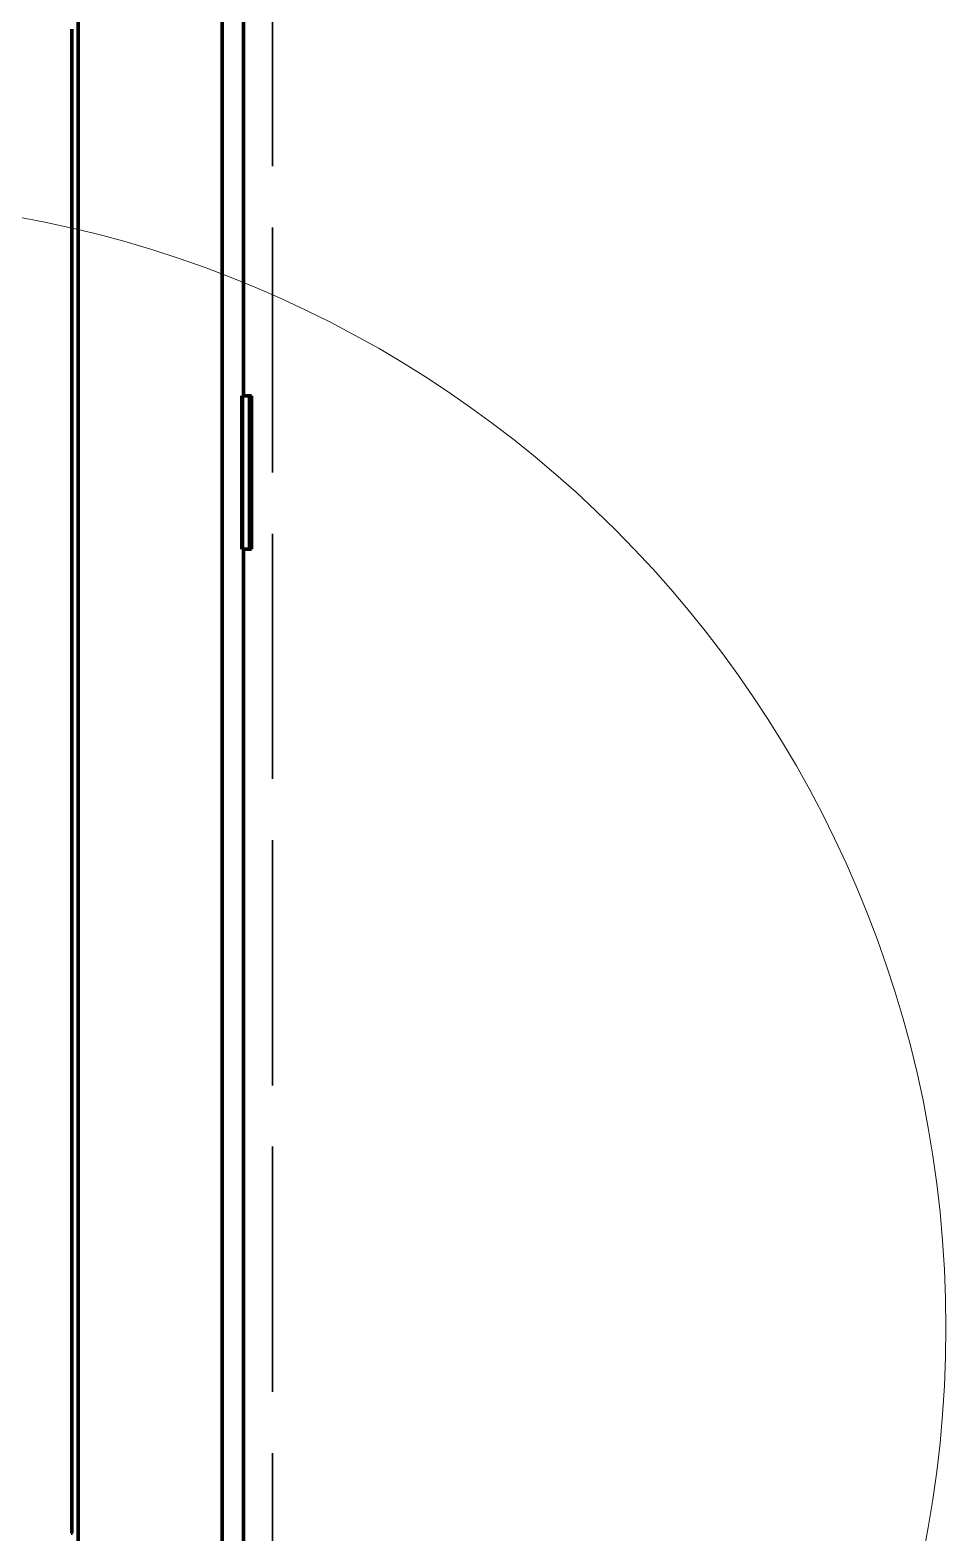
# Model space of a CAD drawing. Header units: millimetres. Extents: x 0 to 2382, y 0 to 420.
# Drawn here: x 266.43 to 281.37, y 242.2 to 266.72 of the extents above; entities that cross this region are included whole.
import ezdxf

# ---------------------------------------------------------------- set-up
doc = ezdxf.new("R2010")
doc.units = ezdxf.units.MM
doc.linetypes.add('IRAM-E-TRAZOS', pattern=[5, 4, -1])
for name, color, linetype, lineweight in [('01-VISIBLE', 7, 'CONTINUOUS', 70), ('02-OCULTA', 4, 'IRAM-E-TRAZOS', 35), ('08-FINA', 5, 'CONTINUOUS', 18)]:
    doc.layers.add(name, color=color, linetype=linetype, lineweight=lineweight)

msp = doc.modelspace()

# ---------------------------------------------------------------- linework, layer by layer
at = {"layer": '01-VISIBLE'}
for p, q in [((269.912, 260.75), (269.912, 289.5)), ((267.212, 267.996), (267.212, 266.303)), ((269.562, 267.996), (269.562, 266.303)), ((269.882, 258.25), (269.882, 260.75)), ((270.012, 258.25), (270.012, 260.75)), ((270.042, 260.75), (270.012, 260.75)), ((270.042, 258.25), (270.042, 260.75)), ((267.212, 260.697), (267.212, 259.004)), ((269.562, 260.697), (269.562, 259.004)), ((267.112, 259.715), (267.112, 259.658)), ((269.912, 237.5), (269.912, 258.25)), ((270.042, 258.25), (270.012, 258.25)), ((267.212, 255.119), (267.212, 246.081)), ((269.562, 255.119), (269.562, 246.081)), ((267.112, 254.497), (267.112, 246.703)), ((267.212, 242.196), (267.212, 238.575)), ((269.562, 242.196), (269.562, 238.575))]:
    msp.add_line(p, q, dxfattribs=at)
for points in [[(267.112, 266.733), (267.112, 266.683), (267.112, 266.633), (267.112, 266.583), (267.112, 266.533), (267.112, 266.483), (267.112, 266.432), (267.112, 266.382), (267.112, 266.332), (267.112, 266.282), (267.112, 266.232), (267.112, 266.182), (267.112, 266.132), (267.112, 266.082), (267.112, 266.031), (267.112, 265.981), (267.112, 265.931), (267.112, 265.881), (267.112, 265.831), (267.112, 265.781), (267.112, 265.731), (267.112, 265.681), (267.112, 265.63), (267.112, 265.58), (267.112, 265.53), (267.112, 265.48), (267.112, 265.43), (267.112, 265.38), (267.112, 265.33), (267.112, 265.28), (267.112, 265.229), (267.112, 265.179), (267.112, 265.129), (267.112, 265.079), (267.112, 265.029), (267.112, 264.979), (267.112, 264.929), (267.112, 264.879), (267.112, 264.828), (267.112, 264.778), (267.112, 264.728), (267.112, 264.678), (267.112, 264.628), (267.112, 264.578), (267.112, 264.528), (267.112, 264.477), (267.112, 264.427), (267.112, 264.377), (267.112, 264.327), (267.112, 264.277), (267.112, 264.227), (267.112, 264.177), (267.112, 264.127), (267.112, 264.076), (267.112, 264.026), (267.112, 263.976), (267.112, 263.926), (267.112, 263.876), (267.112, 263.826), (267.112, 263.776), (267.112, 263.726), (267.112, 263.675), (267.112, 263.625), (267.112, 263.575), (267.112, 263.525), (267.112, 263.475), (267.112, 263.425), (267.112, 263.375), (267.112, 263.325), (267.112, 263.274), (267.112, 263.224), (267.112, 263.174), (267.112, 263.124), (267.112, 263.074), (267.112, 263.024), (267.112, 262.974), (267.112, 262.924), (267.112, 262.873), (267.112, 262.823), (267.112, 262.773), (267.112, 262.723), (267.112, 262.673), (267.112, 262.623), (267.112, 262.573), (267.112, 262.523), (267.112, 262.472), (267.112, 262.422), (267.112, 262.372), (267.112, 262.322), (267.112, 262.272), (267.112, 262.222), (267.112, 262.172), (267.112, 262.121), (267.112, 262.071), (267.112, 262.021), (267.112, 261.971), (267.112, 261.921), (267.112, 261.871), (267.112, 261.821), (267.112, 261.771), (267.112, 261.72), (267.112, 261.67), (267.112, 261.62), (267.112, 261.57), (267.112, 261.52), (267.112, 261.47), (267.112, 261.42), (267.112, 261.37), (267.112, 261.319), (267.112, 261.269), (267.112, 261.219), (267.112, 261.169), (267.112, 261.119), (267.112, 261.069), (267.112, 261.019), (267.112, 260.969), (267.112, 260.918), (267.112, 260.868), (267.112, 260.818), (267.112, 260.768), (267.112, 260.718), (267.112, 260.668), (267.112, 260.618), (267.112, 260.568), (267.112, 260.517), (267.112, 260.467), (267.112, 260.417), (267.112, 260.367), (267.112, 260.317), (267.112, 260.267), (267.112, 260.217), (267.112, 260.166), (267.112, 260.116), (267.112, 260.066), (267.112, 260.016), (267.112, 259.966), (267.112, 259.916), (267.112, 259.866), (267.112, 259.816), (267.112, 259.765), (267.112, 259.715)], [(267.212, 260.697), (267.212, 260.747), (267.212, 260.798), (267.212, 260.848), (267.212, 260.899), (267.212, 260.949), (267.212, 260.999), (267.212, 261.05), (267.212, 261.1), (267.212, 261.151), (267.212, 261.201), (267.212, 261.251), (267.212, 261.302), (267.212, 261.352), (267.212, 261.403), (267.212, 261.453), (267.212, 261.503), (267.212, 261.554), (267.212, 261.604), (267.212, 261.655), (267.212, 261.705), (267.212, 261.755), (267.212, 261.806), (267.212, 261.856), (267.212, 261.907), (267.212, 261.957), (267.212, 262.007), (267.212, 262.058), (267.212, 262.108), (267.212, 262.159), (267.212, 262.209), (267.212, 262.259), (267.212, 262.31), (267.212, 262.36), (267.212, 262.411), (267.212, 262.461), (267.212, 262.511), (267.212, 262.562), (267.212, 262.612), (267.212, 262.663), (267.212, 262.713), (267.212, 262.763), (267.212, 262.814), (267.212, 262.864), (267.212, 262.915), (267.212, 262.965), (267.212, 263.015), (267.212, 263.066), (267.212, 263.116), (267.212, 263.167), (267.212, 263.217), (267.212, 263.267), (267.212, 263.318), (267.212, 263.368), (267.212, 263.419), (267.212, 263.469), (267.212, 263.519), (267.212, 263.57), (267.212, 263.62), (267.212, 263.671), (267.212, 263.721), (267.212, 263.771), (267.212, 263.822), (267.212, 263.872), (267.212, 263.923), (267.212, 263.973), (267.212, 264.023), (267.212, 264.074), (267.212, 264.124), (267.212, 264.174), (267.212, 264.225), (267.212, 264.275), (267.212, 264.326), (267.212, 264.376), (267.212, 264.426), (267.212, 264.477), (267.212, 264.527), (267.212, 264.578), (267.212, 264.628), (267.212, 264.678), (267.212, 264.729), (267.212, 264.779), (267.212, 264.83), (267.212, 264.88), (267.212, 264.93), (267.212, 264.981), (267.212, 265.031), (267.212, 265.082), (267.212, 265.132), (267.212, 265.182), (267.212, 265.233), (267.212, 265.283), (267.212, 265.334), (267.212, 265.384), (267.212, 265.434), (267.212, 265.485), (267.212, 265.535), (267.212, 265.586), (267.212, 265.636), (267.212, 265.686), (267.212, 265.737), (267.212, 265.787), (267.212, 265.838), (267.212, 265.888), (267.212, 265.938), (267.212, 265.989), (267.212, 266.039), (267.212, 266.09), (267.212, 266.14), (267.212, 266.19), (267.212, 266.241), (267.212, 266.291), (267.212, 266.342), (267.212, 266.392), (267.212, 266.442)], [(267.212, 266.303), (267.212, 266.253), (267.212, 266.203), (267.212, 266.153), (267.212, 266.103), (267.212, 266.053), (267.212, 266.003), (267.212, 265.953), (267.212, 265.903), (267.212, 265.853), (267.212, 265.803), (267.212, 265.752), (267.212, 265.702), (267.212, 265.652), (267.212, 265.602), (267.212, 265.552), (267.212, 265.502), (267.212, 265.452), (267.212, 265.402), (267.212, 265.352), (267.212, 265.302), (267.212, 265.252), (267.212, 265.202), (267.212, 265.152), (267.212, 265.102), (267.212, 265.052), (267.212, 265.002), (267.212, 264.952), (267.212, 264.902), (267.212, 264.851), (267.212, 264.801), (267.212, 264.751), (267.212, 264.701), (267.212, 264.651), (267.212, 264.601), (267.212, 264.551), (267.212, 264.501), (267.212, 264.451), (267.212, 264.401), (267.212, 264.351), (267.212, 264.301), (267.212, 264.251), (267.212, 264.201), (267.212, 264.151), (267.212, 264.101), (267.212, 264.051), (267.212, 264.001), (267.212, 263.95), (267.212, 263.9), (267.212, 263.85), (267.212, 263.8), (267.212, 263.75), (267.212, 263.7), (267.212, 263.65), (267.212, 263.6), (267.212, 263.55), (267.212, 263.5), (267.212, 263.45), (267.212, 263.4), (267.212, 263.35), (267.212, 263.3), (267.212, 263.25), (267.212, 263.2), (267.212, 263.15), (267.212, 263.1), (267.212, 263.05), (267.212, 262.999), (267.212, 262.949), (267.212, 262.899), (267.212, 262.849), (267.212, 262.799), (267.212, 262.749), (267.212, 262.699), (267.212, 262.649), (267.212, 262.599), (267.212, 262.549), (267.212, 262.499), (267.212, 262.449), (267.212, 262.399), (267.212, 262.349), (267.212, 262.299), (267.212, 262.249), (267.212, 262.199), (267.212, 262.149), (267.212, 262.098), (267.212, 262.048), (267.212, 261.998), (267.212, 261.948), (267.212, 261.898), (267.212, 261.848), (267.212, 261.798), (267.212, 261.748), (267.212, 261.698), (267.212, 261.648), (267.212, 261.598), (267.212, 261.548), (267.212, 261.498), (267.212, 261.448), (267.212, 261.398), (267.212, 261.348), (267.212, 261.298), (267.212, 261.248), (267.212, 261.197), (267.212, 261.147), (267.212, 261.097), (267.212, 261.047), (267.212, 260.997), (267.212, 260.947), (267.212, 260.897), (267.212, 260.847), (267.212, 260.797), (267.212, 260.747), (267.212, 260.697)], [(269.562, 266.303), (269.562, 266.253), (269.562, 266.203), (269.562, 266.153), (269.562, 266.103), (269.562, 266.053), (269.562, 266.003), (269.562, 265.953), (269.562, 265.903), (269.562, 265.853), (269.562, 265.803), (269.562, 265.752), (269.562, 265.702), (269.562, 265.652), (269.562, 265.602), (269.562, 265.552), (269.562, 265.502), (269.562, 265.452), (269.562, 265.402), (269.562, 265.352), (269.562, 265.302), (269.562, 265.252), (269.562, 265.202), (269.562, 265.152), (269.562, 265.102), (269.562, 265.052), (269.562, 265.002), (269.562, 264.952), (269.562, 264.902), (269.562, 264.851), (269.562, 264.801), (269.562, 264.751), (269.562, 264.701), (269.562, 264.651), (269.562, 264.601), (269.562, 264.551), (269.562, 264.501), (269.562, 264.451), (269.562, 264.401), (269.562, 264.351), (269.562, 264.301), (269.562, 264.251), (269.562, 264.201), (269.562, 264.151), (269.562, 264.101), (269.562, 264.051), (269.562, 264.001), (269.562, 263.95), (269.562, 263.9), (269.562, 263.85), (269.562, 263.8), (269.562, 263.75), (269.562, 263.7), (269.562, 263.65), (269.562, 263.6), (269.562, 263.55), (269.562, 263.5), (269.562, 263.45), (269.562, 263.4), (269.562, 263.35), (269.562, 263.3), (269.562, 263.25), (269.562, 263.2), (269.562, 263.15), (269.562, 263.1), (269.562, 263.05), (269.562, 262.999), (269.562, 262.949), (269.562, 262.899), (269.562, 262.849), (269.562, 262.799), (269.562, 262.749), (269.562, 262.699), (269.562, 262.649), (269.562, 262.599), (269.562, 262.549), (269.562, 262.499), (269.562, 262.449), (269.562, 262.399), (269.562, 262.349), (269.562, 262.299), (269.562, 262.249), (269.562, 262.199), (269.562, 262.149), (269.562, 262.098), (269.562, 262.048), (269.562, 261.998), (269.562, 261.948), (269.562, 261.898), (269.562, 261.848), (269.562, 261.798), (269.562, 261.748), (269.562, 261.698), (269.562, 261.648), (269.562, 261.598), (269.562, 261.548), (269.562, 261.498), (269.562, 261.448), (269.562, 261.398), (269.562, 261.348), (269.562, 261.298), (269.562, 261.248), (269.562, 261.197), (269.562, 261.147), (269.562, 261.097), (269.562, 261.047), (269.562, 260.997), (269.562, 260.947), (269.562, 260.897), (269.562, 260.847), (269.562, 260.797), (269.562, 260.747), (269.562, 260.697)], [(269.562, 260.558), (269.562, 260.608), (269.562, 260.658), (269.562, 260.709), (269.562, 260.759), (269.562, 260.81), (269.562, 260.86), (269.562, 260.91), (269.562, 260.961), (269.562, 261.011), (269.562, 261.062), (269.562, 261.112), (269.562, 261.162), (269.562, 261.213), (269.562, 261.263), (269.562, 261.314), (269.562, 261.364), (269.562, 261.414), (269.562, 261.465), (269.562, 261.515), (269.562, 261.566), (269.562, 261.616), (269.562, 261.666), (269.562, 261.717), (269.562, 261.767), (269.562, 261.818), (269.562, 261.868), (269.562, 261.918), (269.562, 261.969), (269.562, 262.019), (269.562, 262.07), (269.562, 262.12), (269.562, 262.17), (269.562, 262.221), (269.562, 262.271), (269.562, 262.322), (269.562, 262.372), (269.562, 262.422), (269.562, 262.473), (269.562, 262.523), (269.562, 262.574), (269.562, 262.624), (269.562, 262.674), (269.562, 262.725), (269.562, 262.775), (269.562, 262.826), (269.562, 262.876), (269.562, 262.926), (269.562, 262.977), (269.562, 263.027), (269.562, 263.077), (269.562, 263.128), (269.562, 263.178), (269.562, 263.229), (269.562, 263.279), (269.562, 263.329), (269.562, 263.38), (269.562, 263.43), (269.562, 263.481), (269.562, 263.531), (269.562, 263.581), (269.562, 263.632), (269.562, 263.682), (269.562, 263.733), (269.562, 263.783), (269.562, 263.833), (269.562, 263.884), (269.562, 263.934), (269.562, 263.985), (269.562, 264.035), (269.562, 264.085), (269.562, 264.136), (269.562, 264.186), (269.562, 264.237), (269.562, 264.287), (269.562, 264.337), (269.562, 264.388), (269.562, 264.438), (269.562, 264.489), (269.562, 264.539), (269.562, 264.589), (269.562, 264.64), (269.562, 264.69), (269.562, 264.741), (269.562, 264.791), (269.562, 264.841), (269.562, 264.892), (269.562, 264.942), (269.562, 264.993), (269.562, 265.043), (269.562, 265.093), (269.562, 265.144), (269.562, 265.194), (269.562, 265.245), (269.562, 265.295), (269.562, 265.345), (269.562, 265.396), (269.562, 265.446), (269.562, 265.497), (269.562, 265.547), (269.562, 265.597), (269.562, 265.648), (269.562, 265.698), (269.562, 265.749), (269.562, 265.799), (269.562, 265.849), (269.562, 265.9), (269.562, 265.95), (269.562, 266.001), (269.562, 266.051), (269.562, 266.101), (269.562, 266.152), (269.562, 266.202), (269.562, 266.253), (269.562, 266.303)], [(269.882, 260.75), (269.904, 260.75), (269.926, 260.75), (269.947, 260.75), (269.969, 260.75), (269.991, 260.75), (270.012, 260.75)], [(267.112, 259.658), (267.112, 259.608), (267.112, 259.558), (267.112, 259.507), (267.112, 259.457), (267.112, 259.407), (267.112, 259.357), (267.112, 259.307), (267.112, 259.257), (267.112, 259.207), (267.112, 259.157), (267.112, 259.107), (267.112, 259.057), (267.112, 259.006), (267.112, 258.956), (267.112, 258.906), (267.112, 258.856), (267.112, 258.806), (267.112, 258.756), (267.112, 258.706), (267.112, 258.656), (267.112, 258.606), (267.112, 258.555), (267.112, 258.505), (267.112, 258.455), (267.112, 258.405), (267.112, 258.355), (267.112, 258.305), (267.112, 258.255), (267.112, 258.205), (267.112, 258.155), (267.112, 258.104), (267.112, 258.054), (267.112, 258.004), (267.112, 257.954), (267.112, 257.904), (267.112, 257.854), (267.112, 257.804), (267.112, 257.754), (267.112, 257.704), (267.112, 257.654), (267.112, 257.603), (267.112, 257.553), (267.112, 257.503), (267.112, 257.453), (267.112, 257.403), (267.112, 257.353), (267.112, 257.303), (267.112, 257.253), (267.112, 257.203), (267.112, 257.152), (267.112, 257.102), (267.112, 257.052), (267.112, 257.002), (267.112, 256.952), (267.112, 256.902), (267.112, 256.852), (267.112, 256.802), (267.112, 256.752), (267.112, 256.701), (267.112, 256.651), (267.112, 256.601), (267.112, 256.551), (267.112, 256.501), (267.112, 256.451), (267.112, 256.401), (267.112, 256.351), (267.112, 256.301), (267.112, 256.251), (267.112, 256.2), (267.112, 256.15), (267.112, 256.1), (267.112, 256.05), (267.112, 256), (267.112, 255.95), (267.112, 255.9), (267.112, 255.85), (267.112, 255.8), (267.112, 255.749), (267.112, 255.699), (267.112, 255.649), (267.112, 255.599), (267.112, 255.549), (267.112, 255.499), (267.112, 255.449), (267.112, 255.399), (267.112, 255.349), (267.112, 255.299), (267.112, 255.248), (267.112, 255.198), (267.112, 255.148), (267.112, 255.098), (267.112, 255.048), (267.112, 254.998), (267.112, 254.948), (267.112, 254.898), (267.112, 254.848), (267.112, 254.797), (267.112, 254.747), (267.112, 254.697), (267.112, 254.647), (267.112, 254.597), (267.112, 254.547), (267.112, 254.497)], [(267.212, 255.119), (267.212, 255.169), (267.212, 255.219), (267.212, 255.27), (267.212, 255.32), (267.212, 255.371), (267.212, 255.421), (267.212, 255.471), (267.212, 255.522), (267.212, 255.572), (267.212, 255.622), (267.212, 255.673), (267.212, 255.723), (267.212, 255.774), (267.212, 255.824), (267.212, 255.874), (267.212, 255.925), (267.212, 255.975), (267.212, 256.025), (267.212, 256.076), (267.212, 256.126), (267.212, 256.177), (267.212, 256.227), (267.212, 256.277), (267.212, 256.328), (267.212, 256.378), (267.212, 256.428), (267.212, 256.479), (267.212, 256.529), (267.212, 256.58), (267.212, 256.63), (267.212, 256.68), (267.212, 256.731), (267.212, 256.781), (267.212, 256.831), (267.212, 256.882), (267.212, 256.932), (267.212, 256.983), (267.212, 257.033), (267.212, 257.083), (267.212, 257.134), (267.212, 257.184), (267.212, 257.234), (267.212, 257.285), (267.212, 257.335), (267.212, 257.386), (267.212, 257.436), (267.212, 257.486), (267.212, 257.537), (267.212, 257.587), (267.212, 257.637), (267.212, 257.688), (267.212, 257.738), (267.212, 257.789), (267.212, 257.839), (267.212, 257.889), (267.212, 257.94), (267.212, 257.99), (267.212, 258.04), (267.212, 258.091), (267.212, 258.141), (267.212, 258.192), (267.212, 258.242), (267.212, 258.292), (267.212, 258.343), (267.212, 258.393), (267.212, 258.443), (267.212, 258.494), (267.212, 258.544), (267.212, 258.595), (267.212, 258.645), (267.212, 258.695), (267.212, 258.746), (267.212, 258.796), (267.212, 258.846), (267.212, 258.897), (267.212, 258.947), (267.212, 258.997), (267.212, 259.048), (267.212, 259.098)], [(267.212, 259.004), (267.212, 258.954), (267.212, 258.903), (267.212, 258.853), (267.212, 258.802), (267.212, 258.752), (267.212, 258.701), (267.212, 258.651), (267.212, 258.6), (267.212, 258.55), (267.212, 258.499), (267.212, 258.449), (267.212, 258.399), (267.212, 258.348), (267.212, 258.298), (267.212, 258.247), (267.212, 258.197), (267.212, 258.146), (267.212, 258.096), (267.212, 258.045), (267.212, 257.995), (267.212, 257.944), (267.212, 257.894), (267.212, 257.843), (267.212, 257.793), (267.212, 257.743), (267.212, 257.692), (267.212, 257.642), (267.212, 257.591), (267.212, 257.541), (267.212, 257.49), (267.212, 257.44), (267.212, 257.389), (267.212, 257.339), (267.212, 257.288), (267.212, 257.238), (267.212, 257.188), (267.212, 257.137), (267.212, 257.087), (267.212, 257.036), (267.212, 256.986), (267.212, 256.935), (267.212, 256.885), (267.212, 256.834), (267.212, 256.784), (267.212, 256.733), (267.212, 256.683), (267.212, 256.632), (267.212, 256.582), (267.212, 256.532), (267.212, 256.481), (267.212, 256.431), (267.212, 256.38), (267.212, 256.33), (267.212, 256.279), (267.212, 256.229), (267.212, 256.178), (267.212, 256.128), (267.212, 256.077), (267.212, 256.027), (267.212, 255.977), (267.212, 255.926), (267.212, 255.876), (267.212, 255.825), (267.212, 255.775), (267.212, 255.724), (267.212, 255.674), (267.212, 255.623), (267.212, 255.573), (267.212, 255.522), (267.212, 255.472), (267.212, 255.421), (267.212, 255.371), (267.212, 255.321), (267.212, 255.27), (267.212, 255.22), (267.212, 255.169), (267.212, 255.119)], [(269.562, 255.119), (269.562, 255.169), (269.562, 255.219), (269.562, 255.27), (269.562, 255.32), (269.562, 255.371), (269.562, 255.421), (269.562, 255.471), (269.562, 255.522), (269.562, 255.572), (269.562, 255.622), (269.562, 255.673), (269.562, 255.723), (269.562, 255.774), (269.562, 255.824), (269.562, 255.874), (269.562, 255.925), (269.562, 255.975), (269.562, 256.025), (269.562, 256.076), (269.562, 256.126), (269.562, 256.177), (269.562, 256.227), (269.562, 256.277), (269.562, 256.328), (269.562, 256.378), (269.562, 256.428), (269.562, 256.479), (269.562, 256.529), (269.562, 256.58), (269.562, 256.63), (269.562, 256.68), (269.562, 256.731), (269.562, 256.781), (269.562, 256.831), (269.562, 256.882), (269.562, 256.932), (269.562, 256.983), (269.562, 257.033), (269.562, 257.083), (269.562, 257.134), (269.562, 257.184), (269.562, 257.234), (269.562, 257.285), (269.562, 257.335), (269.562, 257.386), (269.562, 257.436), (269.562, 257.486), (269.562, 257.537), (269.562, 257.587), (269.562, 257.637), (269.562, 257.688), (269.562, 257.738), (269.562, 257.789), (269.562, 257.839), (269.562, 257.889), (269.562, 257.94), (269.562, 257.99), (269.562, 258.04), (269.562, 258.091), (269.562, 258.141), (269.562, 258.192), (269.562, 258.242), (269.562, 258.292), (269.562, 258.343), (269.562, 258.393), (269.562, 258.443), (269.562, 258.494), (269.562, 258.544), (269.562, 258.595), (269.562, 258.645), (269.562, 258.695), (269.562, 258.746), (269.562, 258.796), (269.562, 258.846), (269.562, 258.897), (269.562, 258.947), (269.562, 258.997), (269.562, 259.048), (269.562, 259.098)], [(269.562, 259.004), (269.562, 258.954), (269.562, 258.903), (269.562, 258.853), (269.562, 258.802), (269.562, 258.752), (269.562, 258.701), (269.562, 258.651), (269.562, 258.6), (269.562, 258.55), (269.562, 258.499), (269.562, 258.449), (269.562, 258.399), (269.562, 258.348), (269.562, 258.298), (269.562, 258.247), (269.562, 258.197), (269.562, 258.146), (269.562, 258.096), (269.562, 258.045), (269.562, 257.995), (269.562, 257.944), (269.562, 257.894), (269.562, 257.843), (269.562, 257.793), (269.562, 257.743), (269.562, 257.692), (269.562, 257.642), (269.562, 257.591), (269.562, 257.541), (269.562, 257.49), (269.562, 257.44), (269.562, 257.389), (269.562, 257.339), (269.562, 257.288), (269.562, 257.238), (269.562, 257.188), (269.562, 257.137), (269.562, 257.087), (269.562, 257.036), (269.562, 256.986), (269.562, 256.935), (269.562, 256.885), (269.562, 256.834), (269.562, 256.784), (269.562, 256.733), (269.562, 256.683), (269.562, 256.632), (269.562, 256.582), (269.562, 256.532), (269.562, 256.481), (269.562, 256.431), (269.562, 256.38), (269.562, 256.33), (269.562, 256.279), (269.562, 256.229), (269.562, 256.178), (269.562, 256.128), (269.562, 256.077), (269.562, 256.027), (269.562, 255.977), (269.562, 255.926), (269.562, 255.876), (269.562, 255.825), (269.562, 255.775), (269.562, 255.724), (269.562, 255.674), (269.562, 255.623), (269.562, 255.573), (269.562, 255.522), (269.562, 255.472), (269.562, 255.421), (269.562, 255.371), (269.562, 255.321), (269.562, 255.27), (269.562, 255.22), (269.562, 255.169), (269.562, 255.119)], [(269.882, 258.25), (269.904, 258.25), (269.926, 258.25), (269.947, 258.25), (269.969, 258.25), (269.991, 258.25), (270.012, 258.25)], [(267.112, 246.703), (267.112, 246.653), (267.112, 246.603), (267.112, 246.553), (267.112, 246.503), (267.112, 246.453), (267.112, 246.403), (267.112, 246.352), (267.112, 246.302), (267.112, 246.252), (267.112, 246.202), (267.112, 246.152), (267.112, 246.102), (267.112, 246.052), (267.112, 246.002), (267.112, 245.952), (267.112, 245.901), (267.112, 245.851), (267.112, 245.801), (267.112, 245.751), (267.112, 245.701), (267.112, 245.651), (267.112, 245.601), (267.112, 245.551), (267.112, 245.501), (267.112, 245.451), (267.112, 245.4), (267.112, 245.35), (267.112, 245.3), (267.112, 245.25), (267.112, 245.2), (267.112, 245.15), (267.112, 245.1), (267.112, 245.05), (267.112, 245), (267.112, 244.949), (267.112, 244.899), (267.112, 244.849), (267.112, 244.799), (267.112, 244.749), (267.112, 244.699), (267.112, 244.649), (267.112, 244.599), (267.112, 244.549), (267.112, 244.499), (267.112, 244.448), (267.112, 244.398), (267.112, 244.348), (267.112, 244.298), (267.112, 244.248), (267.112, 244.198), (267.112, 244.148), (267.112, 244.098), (267.112, 244.048), (267.112, 243.997), (267.112, 243.947), (267.112, 243.897), (267.112, 243.847), (267.112, 243.797), (267.112, 243.747), (267.112, 243.697), (267.112, 243.647), (267.112, 243.597), (267.112, 243.546), (267.112, 243.496), (267.112, 243.446), (267.112, 243.396), (267.112, 243.346), (267.112, 243.296), (267.112, 243.246), (267.112, 243.196), (267.112, 243.146), (267.112, 243.096), (267.112, 243.045), (267.112, 242.995), (267.112, 242.945), (267.112, 242.895), (267.112, 242.845), (267.112, 242.795), (267.112, 242.745), (267.112, 242.695), (267.112, 242.645), (267.112, 242.594), (267.112, 242.544), (267.112, 242.494), (267.112, 242.444), (267.112, 242.394), (267.112, 242.344), (267.112, 242.294), (267.112, 242.244), (267.112, 242.194)], [(267.212, 246.081), (267.212, 246.031), (267.212, 245.98), (267.212, 245.93), (267.212, 245.879), (267.212, 245.829), (267.212, 245.779), (267.212, 245.728), (267.212, 245.678), (267.212, 245.627), (267.212, 245.577), (267.212, 245.526), (267.212, 245.476), (267.212, 245.425), (267.212, 245.375), (267.212, 245.324), (267.212, 245.274), (267.212, 245.223), (267.212, 245.173), (267.212, 245.123), (267.212, 245.072), (267.212, 245.022), (267.212, 244.971), (267.212, 244.921), (267.212, 244.87), (267.212, 244.82), (267.212, 244.769), (267.212, 244.719), (267.212, 244.668), (267.212, 244.618), (267.212, 244.568), (267.212, 244.517), (267.212, 244.467), (267.212, 244.416), (267.212, 244.366), (267.212, 244.315), (267.212, 244.265), (267.212, 244.214), (267.212, 244.164), (267.212, 244.113), (267.212, 244.063), (267.212, 244.012), (267.212, 243.962), (267.212, 243.912), (267.212, 243.861), (267.212, 243.811), (267.212, 243.76), (267.212, 243.71), (267.212, 243.659), (267.212, 243.609), (267.212, 243.558), (267.212, 243.508), (267.212, 243.457), (267.212, 243.407), (267.212, 243.357), (267.212, 243.306), (267.212, 243.256), (267.212, 243.205), (267.212, 243.155), (267.212, 243.104), (267.212, 243.054), (267.212, 243.003), (267.212, 242.953), (267.212, 242.902), (267.212, 242.852), (267.212, 242.801), (267.212, 242.751), (267.212, 242.701), (267.212, 242.65), (267.212, 242.6), (267.212, 242.549), (267.212, 242.499), (267.212, 242.448), (267.212, 242.398), (267.212, 242.347), (267.212, 242.297), (267.212, 242.246), (267.212, 242.196)], [(269.562, 246.081), (269.562, 246.031), (269.562, 245.98), (269.562, 245.93), (269.562, 245.879), (269.562, 245.829), (269.562, 245.779), (269.562, 245.728), (269.562, 245.678), (269.562, 245.627), (269.562, 245.577), (269.562, 245.526), (269.562, 245.476), (269.562, 245.425), (269.562, 245.375), (269.562, 245.324), (269.562, 245.274), (269.562, 245.223), (269.562, 245.173), (269.562, 245.123), (269.562, 245.072), (269.562, 245.022), (269.562, 244.971), (269.562, 244.921), (269.562, 244.87), (269.562, 244.82), (269.562, 244.769), (269.562, 244.719), (269.562, 244.668), (269.562, 244.618), (269.562, 244.568), (269.562, 244.517), (269.562, 244.467), (269.562, 244.416), (269.562, 244.366), (269.562, 244.315), (269.562, 244.265), (269.562, 244.214), (269.562, 244.164), (269.562, 244.113), (269.562, 244.063), (269.562, 244.012), (269.562, 243.962), (269.562, 243.912), (269.562, 243.861), (269.562, 243.811), (269.562, 243.76), (269.562, 243.71), (269.562, 243.659), (269.562, 243.609), (269.562, 243.558), (269.562, 243.508), (269.562, 243.457), (269.562, 243.407), (269.562, 243.357), (269.562, 243.306), (269.562, 243.256), (269.562, 243.205), (269.562, 243.155), (269.562, 243.104), (269.562, 243.054), (269.562, 243.003), (269.562, 242.953), (269.562, 242.902), (269.562, 242.852), (269.562, 242.801), (269.562, 242.751), (269.562, 242.701), (269.562, 242.65), (269.562, 242.6), (269.562, 242.549), (269.562, 242.499), (269.562, 242.448), (269.562, 242.398), (269.562, 242.347), (269.562, 242.297), (269.562, 242.246), (269.562, 242.196)]]:
    msp.add_lwpolyline(points, dxfattribs=at)
at = {"layer": '02-OCULTA'}
for p, q in [((270.387, 229.5), (270.387, 297.5)), ((267.212, 266.442), (267.212, 267.902)), ((269.562, 266.442), (269.562, 267.902)), ((269.912, 258.25), (269.912, 260.75)), ((269.912, 258.25), (269.912, 260.75)), ((270.012, 258.25), (270.012, 260.75)), ((270.042, 260.75), (270.012, 260.75)), ((270.042, 258.25), (270.042, 260.75)), ((267.212, 259.098), (267.212, 260.558)), ((269.562, 259.098), (269.562, 260.558)), ((267.112, 259.285), (267.112, 260.279)), ((270.042, 258.25), (270.012, 258.25)), ((267.112, 246.351), (267.112, 254.849)), ((267.212, 246.172), (267.212, 255.028)), ((269.562, 246.172), (269.562, 255.028))]:
    msp.add_line(p, q, dxfattribs=at)
for points in [[(267.112, 260.279), (267.112, 260.329), (267.112, 260.38), (267.112, 260.43), (267.112, 260.48), (267.112, 260.531), (267.112, 260.581), (267.112, 260.631), (267.112, 260.682), (267.112, 260.732), (267.112, 260.782), (267.112, 260.833), (267.112, 260.883), (267.112, 260.933), (267.112, 260.984), (267.112, 261.034), (267.112, 261.084), (267.112, 261.135), (267.112, 261.185), (267.112, 261.235), (267.112, 261.286), (267.112, 261.336), (267.112, 261.386), (267.112, 261.437), (267.112, 261.487), (267.112, 261.537), (267.112, 261.588), (267.112, 261.638), (267.112, 261.688), (267.112, 261.739), (267.112, 261.789), (267.112, 261.839), (267.112, 261.89), (267.112, 261.94), (267.112, 261.99), (267.112, 262.041), (267.112, 262.091), (267.112, 262.141), (267.112, 262.191), (267.112, 262.242), (267.112, 262.292), (267.112, 262.342), (267.112, 262.393), (267.112, 262.443), (267.112, 262.493), (267.112, 262.544), (267.112, 262.594), (267.112, 262.644), (267.112, 262.695), (267.112, 262.745), (267.112, 262.795), (267.112, 262.846), (267.112, 262.896), (267.112, 262.946), (267.112, 262.997), (267.112, 263.047), (267.112, 263.097), (267.112, 263.148), (267.112, 263.198), (267.112, 263.248), (267.112, 263.299), (267.112, 263.349), (267.112, 263.399), (267.112, 263.45), (267.112, 263.5), (267.112, 263.55), (267.112, 263.601), (267.112, 263.651), (267.112, 263.701), (267.112, 263.752), (267.112, 263.802), (267.112, 263.852), (267.112, 263.903), (267.112, 263.953), (267.112, 264.003), (267.112, 264.054), (267.112, 264.104), (267.112, 264.154), (267.112, 264.205), (267.112, 264.255), (267.112, 264.305), (267.112, 264.356), (267.112, 264.406), (267.112, 264.456), (267.112, 264.507), (267.112, 264.557), (267.112, 264.607), (267.112, 264.658), (267.112, 264.708), (267.112, 264.758), (267.112, 264.809), (267.112, 264.859), (267.112, 264.909), (267.112, 264.959), (267.112, 265.01), (267.112, 265.06), (267.112, 265.11), (267.112, 265.161), (267.112, 265.211), (267.112, 265.261), (267.112, 265.312), (267.112, 265.362), (267.112, 265.412), (267.112, 265.463), (267.112, 265.513), (267.112, 265.563), (267.112, 265.614), (267.112, 265.664), (267.112, 265.714), (267.112, 265.765), (267.112, 265.815), (267.112, 265.865), (267.112, 265.916), (267.112, 265.966), (267.112, 266.016), (267.112, 266.067), (267.112, 266.117), (267.112, 266.167), (267.112, 266.218), (267.112, 266.268), (267.112, 266.318), (267.112, 266.369), (267.112, 266.419), (267.112, 266.469), (267.112, 266.52), (267.112, 266.57), (267.112, 266.62), (267.112, 266.671), (267.112, 266.721)], [(269.562, 266.303), (269.562, 266.326), (269.562, 266.35), (269.562, 266.373), (269.562, 266.396), (269.562, 266.419), (269.562, 266.442)], [(270.012, 260.75), (269.991, 260.75), (269.969, 260.75), (269.947, 260.75), (269.926, 260.75), (269.904, 260.75), (269.882, 260.75)], [(270.042, 260.75), (270.021, 260.75), (269.999, 260.75), (269.977, 260.75), (269.956, 260.75), (269.934, 260.75), (269.912, 260.75)], [(269.912, 260.75), (269.934, 260.75), (269.956, 260.75), (269.977, 260.75), (269.999, 260.75), (270.021, 260.75), (270.042, 260.75)], [(267.212, 260.558), (267.212, 260.581), (267.212, 260.604), (267.212, 260.627), (267.212, 260.65), (267.212, 260.674), (267.212, 260.697)], [(267.112, 254.849), (267.112, 254.899), (267.112, 254.95), (267.112, 255), (267.112, 255.051), (267.112, 255.101), (267.112, 255.151), (267.112, 255.202), (267.112, 255.252), (267.112, 255.303), (267.112, 255.353), (267.112, 255.404), (267.112, 255.454), (267.112, 255.504), (267.112, 255.555), (267.112, 255.605), (267.112, 255.656), (267.112, 255.706), (267.112, 255.756), (267.112, 255.807), (267.112, 255.857), (267.112, 255.908), (267.112, 255.958), (267.112, 256.008), (267.112, 256.059), (267.112, 256.109), (267.112, 256.16), (267.112, 256.21), (267.112, 256.261), (267.112, 256.311), (267.112, 256.361), (267.112, 256.412), (267.112, 256.462), (267.112, 256.513), (267.112, 256.563), (267.112, 256.613), (267.112, 256.664), (267.112, 256.714), (267.112, 256.765), (267.112, 256.815), (267.112, 256.865), (267.112, 256.916), (267.112, 256.966), (267.112, 257.017), (267.112, 257.067), (267.112, 257.118), (267.112, 257.168), (267.112, 257.218), (267.112, 257.269), (267.112, 257.319), (267.112, 257.37), (267.112, 257.42), (267.112, 257.47), (267.112, 257.521), (267.112, 257.571), (267.112, 257.622), (267.112, 257.672), (267.112, 257.722), (267.112, 257.773), (267.112, 257.823), (267.112, 257.874), (267.112, 257.924), (267.112, 257.974), (267.112, 258.025), (267.112, 258.075), (267.112, 258.126), (267.112, 258.176), (267.112, 258.227), (267.112, 258.277), (267.112, 258.327), (267.112, 258.378), (267.112, 258.428), (267.112, 258.479), (267.112, 258.529), (267.112, 258.579), (267.112, 258.63), (267.112, 258.68), (267.112, 258.731), (267.112, 258.781), (267.112, 258.831), (267.112, 258.882), (267.112, 258.932), (267.112, 258.983), (267.112, 259.033), (267.112, 259.084), (267.112, 259.134), (267.112, 259.184), (267.112, 259.235), (267.112, 259.285)], [(270.012, 258.25), (269.991, 258.25), (269.969, 258.25), (269.947, 258.25), (269.926, 258.25), (269.904, 258.25), (269.882, 258.25)], [(270.042, 258.25), (270.021, 258.25), (269.999, 258.25), (269.977, 258.25), (269.956, 258.25), (269.934, 258.25), (269.912, 258.25)], [(269.912, 258.25), (269.934, 258.25), (269.956, 258.25), (269.977, 258.25), (269.999, 258.25), (270.021, 258.25), (270.042, 258.25)], [(267.212, 255.028), (267.212, 255.043), (267.212, 255.058), (267.212, 255.073), (267.212, 255.088), (267.212, 255.104), (267.212, 255.119)], [(269.562, 255.028), (269.562, 255.043), (269.562, 255.058), (269.562, 255.073), (269.562, 255.088), (269.562, 255.104), (269.562, 255.119)], [(267.112, 242.167), (267.112, 242.217), (267.112, 242.268), (267.112, 242.318), (267.112, 242.369), (267.112, 242.419), (267.112, 242.469), (267.112, 242.52), (267.112, 242.57), (267.112, 242.621), (267.112, 242.671), (267.112, 242.721), (267.112, 242.772), (267.112, 242.822), (267.112, 242.873), (267.112, 242.923), (267.112, 242.973), (267.112, 243.024), (267.112, 243.074), (267.112, 243.125), (267.112, 243.175), (267.112, 243.226), (267.112, 243.276), (267.112, 243.326), (267.112, 243.377), (267.112, 243.427), (267.112, 243.478), (267.112, 243.528), (267.112, 243.578), (267.112, 243.629), (267.112, 243.679), (267.112, 243.73), (267.112, 243.78), (267.112, 243.83), (267.112, 243.881), (267.112, 243.931), (267.112, 243.982), (267.112, 244.032), (267.112, 244.082), (267.112, 244.133), (267.112, 244.183), (267.112, 244.234), (267.112, 244.284), (267.112, 244.335), (267.112, 244.385), (267.112, 244.435), (267.112, 244.486), (267.112, 244.536), (267.112, 244.587), (267.112, 244.637), (267.112, 244.687), (267.112, 244.738), (267.112, 244.788), (267.112, 244.839), (267.112, 244.889), (267.112, 244.939), (267.112, 244.99), (267.112, 245.04), (267.112, 245.091), (267.112, 245.141), (267.112, 245.192), (267.112, 245.242), (267.112, 245.292), (267.112, 245.343), (267.112, 245.393), (267.112, 245.444), (267.112, 245.494), (267.112, 245.544), (267.112, 245.595), (267.112, 245.645), (267.112, 245.696), (267.112, 245.746), (267.112, 245.796), (267.112, 245.847), (267.112, 245.897), (267.112, 245.948), (267.112, 245.998), (267.112, 246.049), (267.112, 246.099), (267.112, 246.149), (267.112, 246.2), (267.112, 246.25), (267.112, 246.301), (267.112, 246.351)], [(267.212, 242.152), (267.212, 242.202), (267.212, 242.253), (267.212, 242.303), (267.212, 242.353), (267.212, 242.403), (267.212, 242.454), (267.212, 242.504), (267.212, 242.554), (267.212, 242.604), (267.212, 242.655), (267.212, 242.705), (267.212, 242.755), (267.212, 242.805), (267.212, 242.856), (267.212, 242.906), (267.212, 242.956), (267.212, 243.006), (267.212, 243.057), (267.212, 243.107), (267.212, 243.157), (267.212, 243.207), (267.212, 243.258), (267.212, 243.308), (267.212, 243.358), (267.212, 243.408), (267.212, 243.459), (267.212, 243.509), (267.212, 243.559), (267.212, 243.609), (267.212, 243.66), (267.212, 243.71), (267.212, 243.76), (267.212, 243.81), (267.212, 243.861), (267.212, 243.911), (267.212, 243.961), (267.212, 244.011), (267.212, 244.062), (267.212, 244.112), (267.212, 244.162), (267.212, 244.212), (267.212, 244.263), (267.212, 244.313), (267.212, 244.363), (267.212, 244.413), (267.212, 244.464), (267.212, 244.514), (267.212, 244.564), (267.212, 244.614), (267.212, 244.665), (267.212, 244.715), (267.212, 244.765), (267.212, 244.815), (267.212, 244.866), (267.212, 244.916), (267.212, 244.966), (267.212, 245.016), (267.212, 245.067), (267.212, 245.117), (267.212, 245.167), (267.212, 245.217), (267.212, 245.268), (267.212, 245.318), (267.212, 245.368), (267.212, 245.418), (267.212, 245.469), (267.212, 245.519), (267.212, 245.569), (267.212, 245.619), (267.212, 245.67), (267.212, 245.72), (267.212, 245.77), (267.212, 245.82), (267.212, 245.871), (267.212, 245.921), (267.212, 245.971), (267.212, 246.021), (267.212, 246.072), (267.212, 246.122), (267.212, 246.172)], [(269.562, 242.152), (269.562, 242.202), (269.562, 242.253), (269.562, 242.303), (269.562, 242.353), (269.562, 242.403), (269.562, 242.454), (269.562, 242.504), (269.562, 242.554), (269.562, 242.604), (269.562, 242.655), (269.562, 242.705), (269.562, 242.755), (269.562, 242.805), (269.562, 242.856), (269.562, 242.906), (269.562, 242.956), (269.562, 243.006), (269.562, 243.057), (269.562, 243.107), (269.562, 243.157), (269.562, 243.207), (269.562, 243.258), (269.562, 243.308), (269.562, 243.358), (269.562, 243.408), (269.562, 243.459), (269.562, 243.509), (269.562, 243.559), (269.562, 243.609), (269.562, 243.66), (269.562, 243.71), (269.562, 243.76), (269.562, 243.81), (269.562, 243.861), (269.562, 243.911), (269.562, 243.961), (269.562, 244.011), (269.562, 244.062), (269.562, 244.112), (269.562, 244.162), (269.562, 244.212), (269.562, 244.263), (269.562, 244.313), (269.562, 244.363), (269.562, 244.413), (269.562, 244.464), (269.562, 244.514), (269.562, 244.564), (269.562, 244.614), (269.562, 244.665), (269.562, 244.715), (269.562, 244.765), (269.562, 244.815), (269.562, 244.866), (269.562, 244.916), (269.562, 244.966), (269.562, 245.016), (269.562, 245.067), (269.562, 245.117), (269.562, 245.167), (269.562, 245.217), (269.562, 245.268), (269.562, 245.318), (269.562, 245.368), (269.562, 245.418), (269.562, 245.469), (269.562, 245.519), (269.562, 245.569), (269.562, 245.619), (269.562, 245.67), (269.562, 245.72), (269.562, 245.77), (269.562, 245.82), (269.562, 245.871), (269.562, 245.921), (269.562, 245.971), (269.562, 246.021), (269.562, 246.072), (269.562, 246.122), (269.562, 246.172)]]:
    msp.add_lwpolyline(points, dxfattribs=at)
at = {"layer": '08-FINA'}
msp.add_circle((262.956, 245.545), 18.417, dxfattribs=at)

doc.saveas('drawing.dxf')
